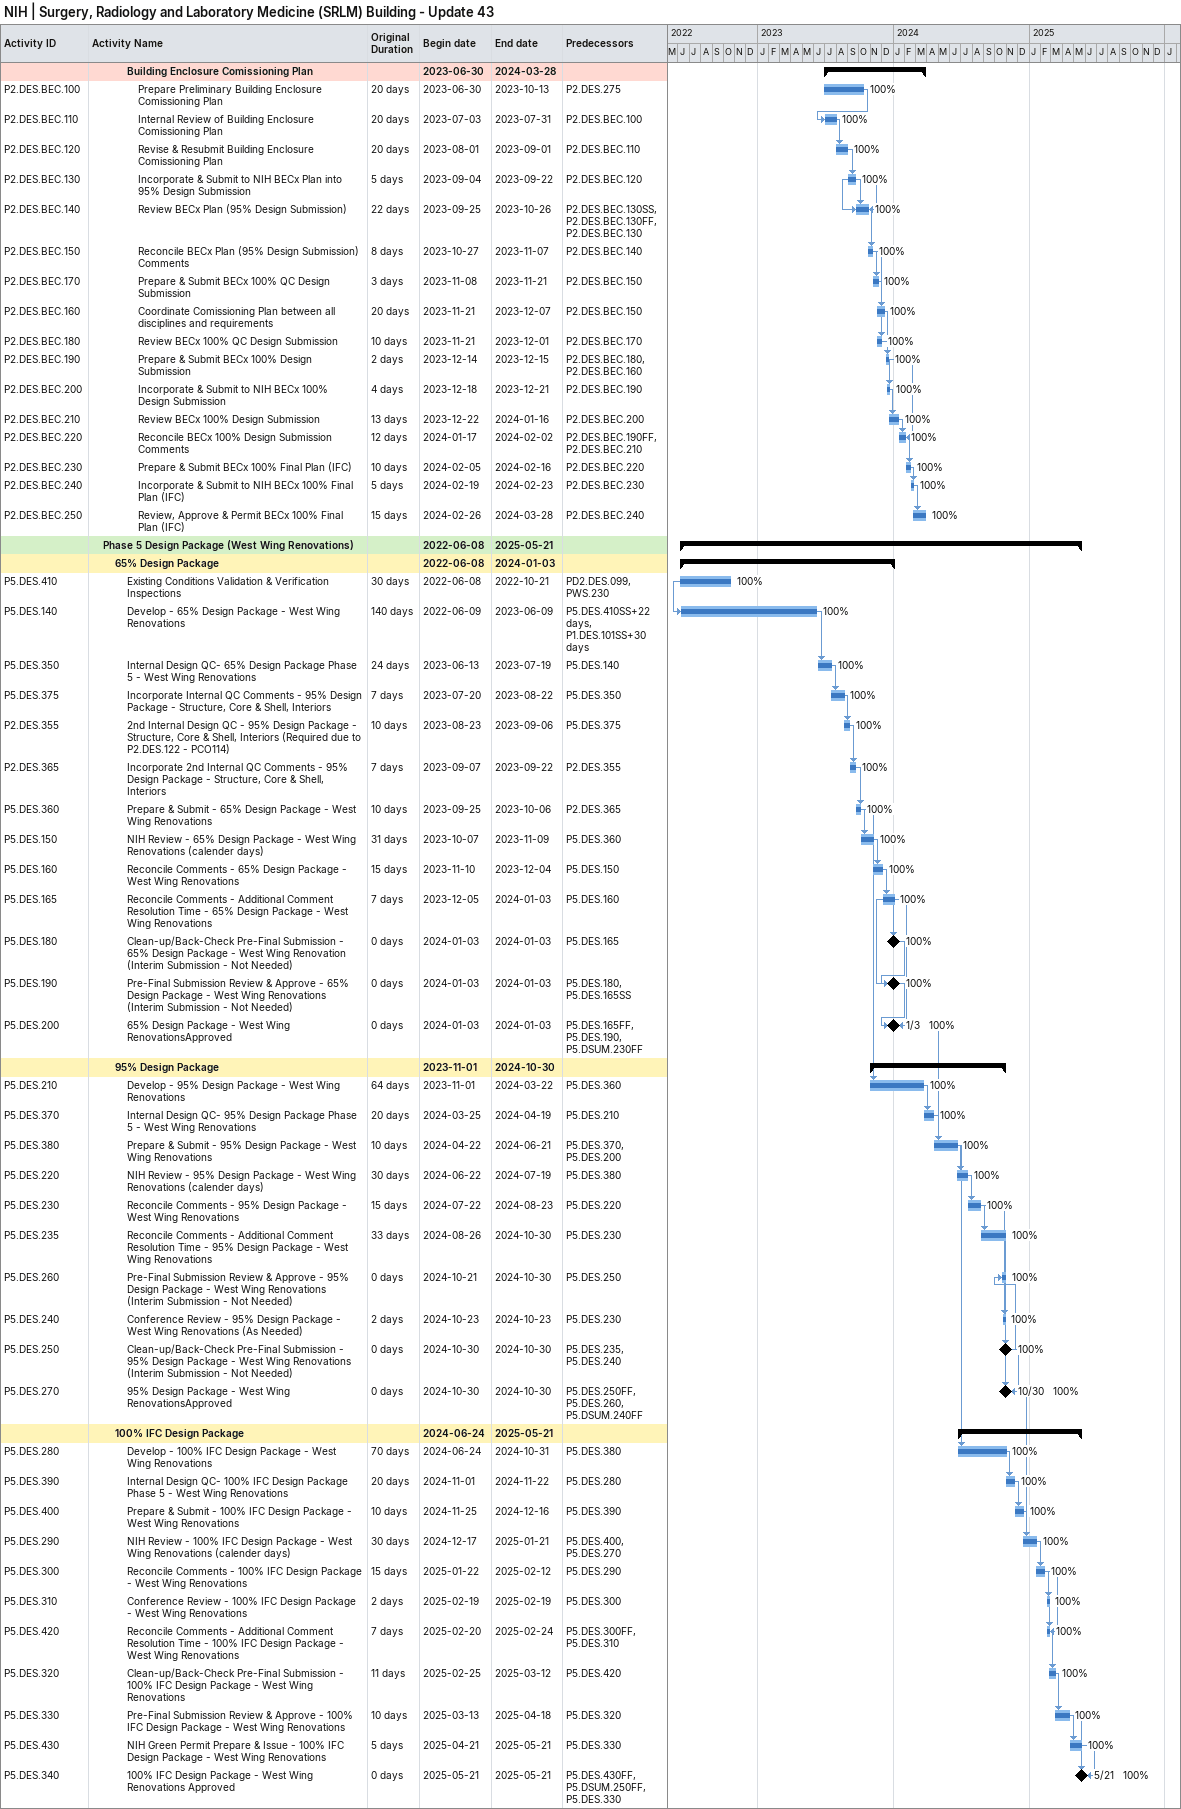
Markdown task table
NIH | Surgery, Radiology and Laboratory Medicine (SRLM) Building - Update 43

| ID | Level | Task | Original duration | Start | Finish | Predecessors | % complete |
|---|---|---|---|---|---|---|---|
|  | 4 | **Building Enclosure Comissioning Plan** |  | 2023-06-30 | 2024-03-28 |  |  |
| P2.DES.BEC.100 | 5 | Prepare Preliminary Building Enclosure Comissioning Plan | 20d | 2023-06-30 | 2023-10-13 | P2.DES.275 | 100 |
| P2.DES.BEC.110 | 5 | Internal Review of Building Enclosure Comissioning Plan | 20d | 2023-07-03 | 2023-07-31 | P2.DES.BEC.100 | 100 |
| P2.DES.BEC.120 | 5 | Revise & Resubmit Building Enclosure Comissioning Plan | 20d | 2023-08-01 | 2023-09-01 | P2.DES.BEC.110 | 100 |
| P2.DES.BEC.130 | 5 | Incorporate & Submit to NIH BECx Plan into 95% Design Submission | 5d | 2023-09-04 | 2023-09-22 | P2.DES.BEC.120 | 100 |
| P2.DES.BEC.140 | 5 | Review BECx Plan (95% Design Submission) | 22d | 2023-09-25 | 2023-10-26 | P2.DES.BEC.130SS, P2.DES.BEC.130FF, P2.DES.BEC.130 | 100 |
| P2.DES.BEC.150 | 5 | Reconcile BECx Plan (95% Design Submission) Comments | 8d | 2023-10-27 | 2023-11-07 | P2.DES.BEC.140 | 100 |
| P2.DES.BEC.170 | 5 | Prepare & Submit BECx 100% QC Design Submission | 3d | 2023-11-08 | 2023-11-21 | P2.DES.BEC.150 | 100 |
| P2.DES.BEC.160 | 5 | Coordinate Comissioning Plan between all disciplines and requirements | 20d | 2023-11-21 | 2023-12-07 | P2.DES.BEC.150 | 100 |
| P2.DES.BEC.180 | 5 | Review BECx 100% QC Design Submission | 10d | 2023-11-21 | 2023-12-01 | P2.DES.BEC.170 | 100 |
| P2.DES.BEC.190 | 5 | Prepare & Submit BECx 100% Design Submission | 2d | 2023-12-14 | 2023-12-15 | P2.DES.BEC.180, P2.DES.BEC.160 | 100 |
| P2.DES.BEC.200 | 5 | Incorporate & Submit to NIH BECx 100% Design Submission | 4d | 2023-12-18 | 2023-12-21 | P2.DES.BEC.190 | 100 |
| P2.DES.BEC.210 | 5 | Review BECx 100% Design Submission | 13d | 2023-12-22 | 2024-01-16 | P2.DES.BEC.200 | 100 |
| P2.DES.BEC.220 | 5 | Reconcile BECx 100% Design Submission Comments | 12d | 2024-01-17 | 2024-02-02 | P2.DES.BEC.190FF, P2.DES.BEC.210 | 100 |
| P2.DES.BEC.230 | 5 | Prepare & Submit BECx 100% Final Plan (IFC) | 10d | 2024-02-05 | 2024-02-16 | P2.DES.BEC.220 | 100 |
| P2.DES.BEC.240 | 5 | Incorporate & Submit to NIH BECx 100% Final Plan (IFC) | 5d | 2024-02-19 | 2024-02-23 | P2.DES.BEC.230 | 100 |
| P2.DES.BEC.250 | 5 | Review, Approve & Permit BECx 100% Final Plan (IFC) | 15d | 2024-02-26 | 2024-03-28 | P2.DES.BEC.240 | 100 |
|  | 2 | **Phase 5 Design Package (West Wing Renovations)** |  | 2022-06-08 | 2025-05-21 |  |  |
|  | 3 | **65% Design Package** |  | 2022-06-08 | 2024-01-03 |  |  |
| P5.DES.410 | 4 | Existing Conditions Validation & Verification Inspections | 30d | 2022-06-08 | 2022-10-21 | PD2.DES.099, PWS.230 | 100 |
| P5.DES.140 | 4 | Develop - 65% Design Package - West Wing Renovations | 140d | 2022-06-09 | 2023-06-09 | P5.DES.410SS+22d, P1.DES.101SS+30d | 100 |
| P5.DES.350 | 4 | Internal Design QC- 65% Design Package Phase 5 - West Wing Renovations | 24d | 2023-06-13 | 2023-07-19 | P5.DES.140 | 100 |
| P5.DES.375 | 4 | Incorporate Internal QC Comments - 95% Design Package - Structure, Core & Shell, Interiors | 7d | 2023-07-20 | 2023-08-22 | P5.DES.350 | 100 |
| P2.DES.355 | 4 | 2nd Internal Design QC - 95% Design Package - Structure, Core & Shell, Interiors (Required due to P2.DES.122 - PCO114) | 10d | 2023-08-23 | 2023-09-06 | P5.DES.375 | 100 |
| P2.DES.365 | 4 | Incorporate 2nd Internal QC Comments - 95% Design Package - Structure, Core & Shell, Interiors | 7d | 2023-09-07 | 2023-09-22 | P2.DES.355 | 100 |
| P5.DES.360 | 4 | Prepare & Submit - 65% Design Package - West Wing Renovations | 10d | 2023-09-25 | 2023-10-06 | P2.DES.365 | 100 |
| P5.DES.150 | 4 | NIH Review - 65% Design Package - West Wing Renovations (calender days) | 31d | 2023-10-07 | 2023-11-09 | P5.DES.360 | 100 |
| P5.DES.160 | 4 | Reconcile Comments - 65% Design Package - West Wing Renovations | 15d | 2023-11-10 | 2023-12-04 | P5.DES.150 | 100 |
| P5.DES.165 | 4 | Reconcile Comments - Additional Comment Resolution Time - 65% Design Package - West Wing Renovations | 7d | 2023-12-05 | 2024-01-03 | P5.DES.160 | 100 |
| P5.DES.180 | 4 | Clean-up/Back-Check Pre-Final Submission - 65% Design Package - West Wing Renovation (Interim Submission - Not Needed) | 0d | 2024-01-03 | 2024-01-03 | P5.DES.165 | 100 |
| P5.DES.190 | 4 | Pre-Final Submission Review & Approve - 65% Design Package - West Wing Renovations (Interim Submission - Not Needed) | 0d | 2024-01-03 | 2024-01-03 | P5.DES.180, P5.DES.165SS | 100 |
| P5.DES.200 | 4 | 65% Design Package - West Wing RenovationsApproved | 0d | 2024-01-03 | 2024-01-03 | P5.DES.165FF, P5.DES.190, P5.DSUM.230FF | 100 |
|  | 3 | **95% Design Package** |  | 2023-11-01 | 2024-10-30 |  |  |
| P5.DES.210 | 4 | Develop - 95% Design Package - West Wing Renovations | 64d | 2023-11-01 | 2024-03-22 | P5.DES.360 | 100 |
| P5.DES.370 | 4 | Internal Design QC- 95% Design Package Phase 5 - West Wing Renovations | 20d | 2024-03-25 | 2024-04-19 | P5.DES.210 | 100 |
| P5.DES.380 | 4 | Prepare & Submit - 95% Design Package - West Wing Renovations | 10d | 2024-04-22 | 2024-06-21 | P5.DES.370, P5.DES.200 | 100 |
| P5.DES.220 | 4 | NIH Review - 95% Design Package - West Wing Renovations (calender days) | 30d | 2024-06-22 | 2024-07-19 | P5.DES.380 | 100 |
| P5.DES.230 | 4 | Reconcile Comments - 95% Design Package - West Wing Renovations | 15d | 2024-07-22 | 2024-08-23 | P5.DES.220 | 100 |
| P5.DES.235 | 4 | Reconcile Comments - Additional Comment Resolution Time - 95% Design Package - West Wing Renovations | 33d | 2024-08-26 | 2024-10-30 | P5.DES.230 | 100 |
| P5.DES.260 | 4 | Pre-Final Submission Review & Approve - 95% Design Package - West Wing Renovations (Interim Submission - Not Needed) | 0d | 2024-10-21 | 2024-10-30 | P5.DES.250 | 100 |
| P5.DES.240 | 4 | Conference Review - 95% Design Package - West Wing Renovations (As Needed) | 2d | 2024-10-23 | 2024-10-23 | P5.DES.230 | 100 |
| P5.DES.250 | 4 | Clean-up/Back-Check Pre-Final Submission - 95% Design Package - West Wing Renovations (Interim Submission - Not Needed) | 0d | 2024-10-30 | 2024-10-30 | P5.DES.235, P5.DES.240 | 100 |
| P5.DES.270 | 4 | 95% Design Package - West Wing RenovationsApproved | 0d | 2024-10-30 | 2024-10-30 | P5.DES.250FF, P5.DES.260, P5.DSUM.240FF | 100 |
|  | 3 | **100% IFC Design Package** |  | 2024-06-24 | 2025-05-21 |  |  |
| P5.DES.280 | 4 | Develop - 100% IFC Design Package - West Wing Renovations | 70d | 2024-06-24 | 2024-10-31 | P5.DES.380 | 100 |
| P5.DES.390 | 4 | Internal Design QC- 100% IFC Design Package Phase 5 - West Wing Renovations | 20d | 2024-11-01 | 2024-11-22 | P5.DES.280 | 100 |
| P5.DES.400 | 4 | Prepare & Submit - 100% IFC Design Package - West Wing Renovations | 10d | 2024-11-25 | 2024-12-16 | P5.DES.390 | 100 |
| P5.DES.290 | 4 | NIH Review - 100% IFC Design Package - West Wing Renovations (calender days) | 30d | 2024-12-17 | 2025-01-21 | P5.DES.400, P5.DES.270 | 100 |
| P5.DES.300 | 4 | Reconcile Comments - 100% IFC Design Package - West Wing Renovations | 15d | 2025-01-22 | 2025-02-12 | P5.DES.290 | 100 |
| P5.DES.310 | 4 | Conference Review - 100% IFC Design Package - West Wing Renovations | 2d | 2025-02-19 | 2025-02-19 | P5.DES.300 | 100 |
| P5.DES.420 | 4 | Reconcile Comments - Additional Comment Resolution Time - 100% IFC Design Package - West Wing Renovations | 7d | 2025-02-20 | 2025-02-24 | P5.DES.300FF, P5.DES.310 | 100 |
| P5.DES.320 | 4 | Clean-up/Back-Check Pre-Final Submission - 100% IFC Design Package - West Wing Renovations | 11d | 2025-02-25 | 2025-03-12 | P5.DES.420 | 100 |
| P5.DES.330 | 4 | Pre-Final Submission Review & Approve - 100% IFC Design Package - West Wing Renovations | 10d | 2025-03-13 | 2025-04-18 | P5.DES.320 | 100 |
| P5.DES.430 | 4 | NIH Green Permit Prepare & Issue - 100% IFC Design Package - West Wing Renovations | 5d | 2025-04-21 | 2025-05-21 | P5.DES.330 | 100 |
| P5.DES.340 | 4 | 100% IFC Design Package - West Wing Renovations Approved | 0d | 2025-05-21 | 2025-05-21 | P5.DES.430FF, P5.DSUM.250FF, P5.DES.330 | 100 |
